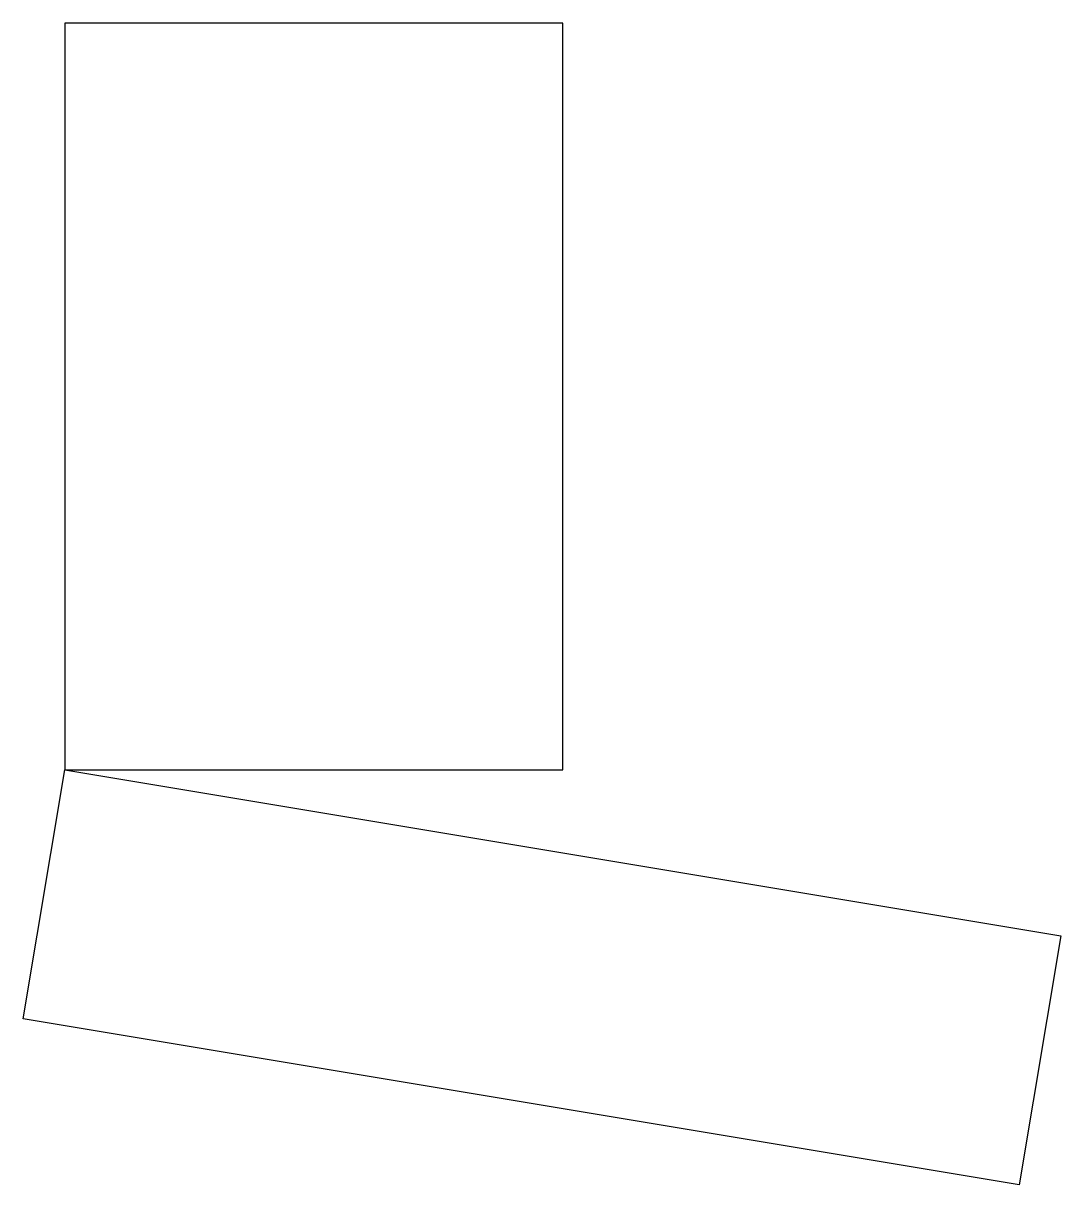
# Model space of a CAD drawing. Extents: x -0.5 to 12, y -5 to 9.
import ezdxf

# ---------------------------------------------------------------- set-up
doc = ezdxf.new("R2010")
doc.units = 0
doc.layers.get('0').update_dxf_attribs({"linetype": 'CONTINUOUS'})

msp = doc.modelspace()

# ---------------------------------------------------------------- linework, layer by layer
for p, q in [((6, 9), (0, 9)), ((0, 9), (0, 0)), ((6, 0), (6, 9)), ((-0.5, -3), (0, 0)), ((0, 0), (6, 0)), ((0, 0), (12, -2)), ((12, -2), (11.5, -5)), ((11.5, -5), (-0.5, -3))]:
    msp.add_line(p, q)

doc.saveas('drawing.dxf')
